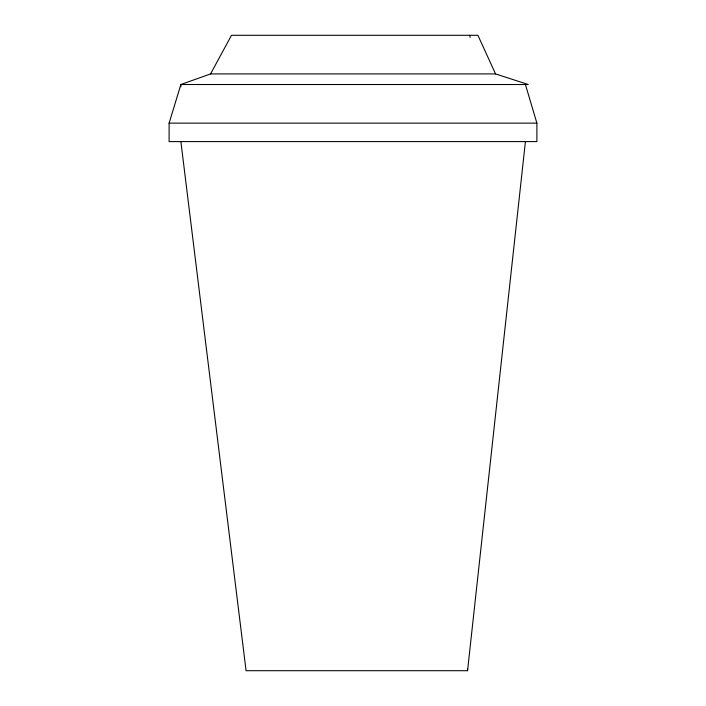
<?xml version="1.0" encoding="UTF-8"?>
<svg xmlns="http://www.w3.org/2000/svg" width="706" height="706" viewBox="0 0 706 706"><rect width="100%" height="100%" fill="white"/><g stroke="black" fill="none" stroke-linecap="round" stroke-linejoin="round"><path stroke-width="1.06" d="M180.877 141.597L246.067 670.7L467.557 670.7L525.414 141.597M525.414 84.517L536.895 123.135L536.895 141.597L169.105 141.597L169.105 123.135L180.877 84.517L180.877 86.688M210.556 73.918L231.497 35.3L477.909 35.3L495.55 73.918L528.291 84.517L180.833 84.517L210.556 73.918L495.55 73.918M169.105 123.135L536.895 123.135M469.755 35.3L470.143 37.436M467.557 668.538L467.557 670.7"/></g></svg>
